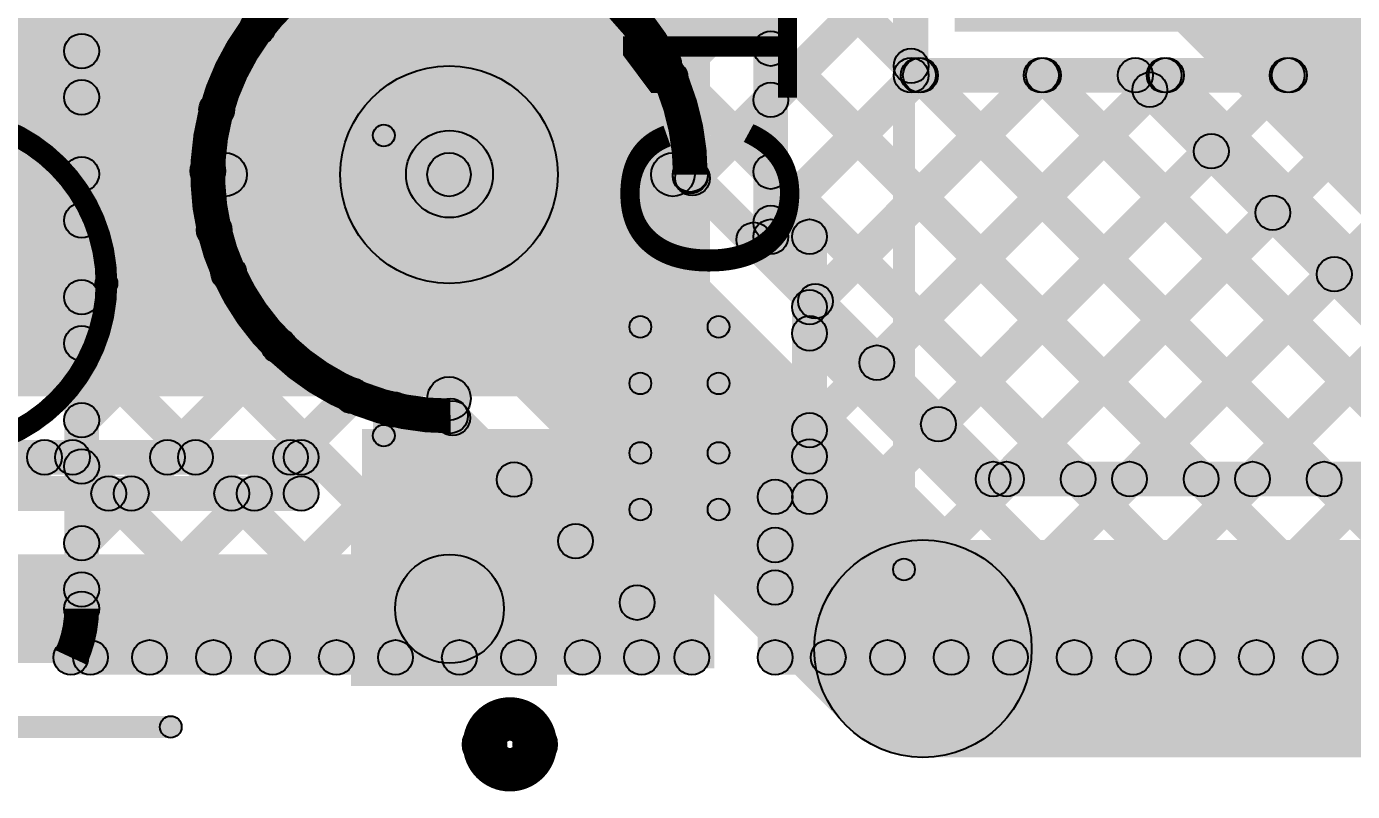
# Model space of a CAD drawing. Header units: millimetres. Extents: x 0.01 to 3.4, y 0.01 to 2.05.
# Drawn here: x 0.8848 to 1.1898, y 0.0052 to 0.181 of the extents above; entities that cross this region are included whole.
import ezdxf

# ---------------------------------------------------------------- set-up
doc = ezdxf.new("R2010")
doc.units = ezdxf.units.MM
doc.header["$MEASUREMENT"] = 0
for name, color, linetype in [('BottomLayer', 5, 'Continuous'), ('BottomSolder', 6, 'Continuous'), ('TopLayer', 1, 'Continuous'), ('TopOverlay', 2, 'Continuous'), ('TopPaste', 8, 'Continuous'), ('TopSolder', 216, 'Continuous'), ('ViaHoleLayer', 16, 'Continuous')]:
    doc.layers.add(name, color=color, linetype=linetype)

# ---------------------------------------------------------------- blocks, each defined once
blk = doc.blocks.new('ESP8285_6')
at = {"layer": 'BottomSolder'}
blk.add_hatch(color=6, dxfattribs=at).paths.add_polyline_path([(0.35663, 0.04337), (0.44337, 0.04337), (0.44337, -0.04337), (0.35663, -0.04337)])
at = {"layer": 'TopOverlay'}
for points in [[(0.5695, -0.055), (0.5645, -0.055), (0.5645, 1.61823), (0.5695, 1.61823)], [(-0.16154, -0.0575), (-0.16154, -0.0525), (0.567, -0.0525), (0.567, -0.0575)]]:
    blk.add_hatch(color=2, dxfattribs=at).paths.add_polyline_path(points)
h = blk.add_hatch(color=2, dxfattribs=at)
edge = h.paths.add_edge_path()
edge.add_arc((0.567, -0.055), 0.0025, 0, 360)
h = blk.add_hatch(color=2, dxfattribs=at)
edge = h.paths.add_edge_path()
edge.add_arc((0.567, -0.055), 0.0025, 0, 360)
at = {"layer": 'TopSolder'}
blk.add_hatch(color=216, dxfattribs=at).paths.add_polyline_path([(0.35663, 0.04337), (0.44337, 0.04337), (0.44337, -0.04337), (0.35663, -0.04337)])
at = {"layer": 'TopOverlay'}
blk.add_circle((0.567, -0.055), 0.0025, dxfattribs=at)
blk.add_circle((0.567, -0.055), 0.0025, dxfattribs=at)
blk = doc.blocks.new('TS_1187A_C_G_B_9')
at = {"layer": 'TopLayer'}
blk.add_hatch(color=1, dxfattribs=at).paths.add_polyline_path([(-0.1378, 0.08858), (-0.09843, 0.08858), (-0.09843, 0.05906), (-0.1378, 0.05906)])
at = {"layer": 'TopOverlay'}
h = blk.add_hatch(color=2, dxfattribs=at)
edge = h.paths.add_edge_path()
edge.add_arc((-0.13683, 0.106), 0.005, 0, 360)
h = blk.add_hatch(color=2, dxfattribs=at)
edge = h.paths.add_edge_path()
edge.add_arc((-0.12517, 0.106), 0.005, 0, 360)
h = blk.add_hatch(color=2, dxfattribs=at)
edge = h.paths.add_edge_path()
edge.add_arc((-0.053, 0.102), 0.0025, 0, 360)
for points in [[(0.054, 0.1045), (0.054, 0.0995), (-0.053, 0.0995), (-0.053, 0.1045)], [(-0.1045, 0.035), (-0.0995, 0.035), (-0.0995, -0.034), (-0.1045, -0.034)]]:
    blk.add_hatch(color=2, dxfattribs=at).paths.add_polyline_path(points)
h = blk.add_hatch(color=2, dxfattribs=at)
edge = h.paths.add_edge_path()
edge.add_arc((-0.102, 0.035), 0.0025, 0, 360)
h = blk.add_hatch(color=2, dxfattribs=at)
edge = h.paths.add_edge_path()
edge.add_arc((-0.03821, 0), 0.0025, 0, 360)
h = blk.add_hatch(color=2, dxfattribs=at)
edge = h.paths.add_edge_path()
edge.add_arc((-0.102, -0.034), 0.0025, 0, 360)
at = {"layer": 'TopPaste'}
blk.add_hatch(color=8, dxfattribs=at).paths.add_polyline_path([(-0.1378, 0.08858), (-0.09843, 0.08858), (-0.09843, 0.05906), (-0.1378, 0.05906)])
at = {"layer": 'TopSolder'}
for points in [[(-0.1418, 0.09258), (-0.09443, 0.09258), (-0.09443, 0.05506), (-0.1418, 0.05506)], [(-0.1418, -0.05506), (-0.09443, -0.05506), (-0.09443, -0.09258), (-0.1418, -0.09258)]]:
    blk.add_hatch(color=216, dxfattribs=at).paths.add_polyline_path(points)
at = {"layer": 'TopOverlay'}
for points, const_width in [([(-0.12517, 0.106, 1), (-0.13683, 0.106, 1)], 0.01), ([(0.03821, 0, 1), (-0.03821, 0, 1)], 0.005)]:
    blk.add_lwpolyline(points, format="xyb", close=True, dxfattribs=dict(at, const_width=const_width))
for centre, radius in [((-0.13683, 0.106), 0.005), ((-0.12517, 0.106), 0.005), ((-0.053, 0.102), 0.0025), ((-0.102, 0.035), 0.0025), ((-0.03821, 0), 0.0025), ((-0.102, -0.034), 0.0025)]:
    blk.add_circle(centre, radius, dxfattribs=at)
blk = doc.blocks.new('CAP_0201_17')
at = {"layer": 'TopLayer'}
for points in [[(-0.01772, 0.00591), (-0.00591, 0.00591), (-0.00591, -0.00591), (-0.01772, -0.00591)], [(0.00591, 0.00591), (0.01772, 0.00591), (0.01772, -0.00591), (0.00591, -0.00591)]]:
    blk.add_hatch(color=1, dxfattribs=at).paths.add_polyline_path(points)
at = {"layer": 'TopOverlay'}
h = blk.add_hatch(color=2, dxfattribs=at)
edge = h.paths.add_edge_path()
edge.add_arc((-0.021, 0.009), 0.0025, 0, 360)
h = blk.add_hatch(color=2, dxfattribs=at)
edge = h.paths.add_edge_path()
edge.add_arc((-0.021, 0.009), 0.0025, 0, 360)
for points in [[(-0.021, 0.0065), (-0.021, 0.0115), (-0.008, 0.0115), (-0.008, 0.0065)], [(0.008, 0.0065), (0.008, 0.0115), (0.021, 0.0115), (0.021, 0.0065)], [(-0.0235, 0.009), (-0.0185, 0.009), (-0.0185, -0.009), (-0.0235, -0.009)], [(0.0185, 0.009), (0.0235, 0.009), (0.0235, -0.009), (0.0185, -0.009)], [(-0.021, -0.0115), (-0.021, -0.0065), (-0.008, -0.0065), (-0.008, -0.0115)], [(0.008, -0.0115), (0.008, -0.0065), (0.021, -0.0065), (0.021, -0.0115)]]:
    blk.add_hatch(color=2, dxfattribs=at).paths.add_polyline_path(points)
h = blk.add_hatch(color=2, dxfattribs=at)
edge = h.paths.add_edge_path()
edge.add_arc((-0.008, 0.009), 0.0025, 0, 360)
h = blk.add_hatch(color=2, dxfattribs=at)
edge = h.paths.add_edge_path()
edge.add_arc((0.008, 0.009), 0.0025, 0, 360)
h = blk.add_hatch(color=2, dxfattribs=at)
edge = h.paths.add_edge_path()
edge.add_arc((0.021, 0.009), 0.0025, 0, 360)
h = blk.add_hatch(color=2, dxfattribs=at)
edge = h.paths.add_edge_path()
edge.add_arc((0.021, 0.009), 0.0025, 0, 360)
h = blk.add_hatch(color=2, dxfattribs=at)
edge = h.paths.add_edge_path()
edge.add_arc((-0.021, -0.009), 0.0025, 0, 360)
h = blk.add_hatch(color=2, dxfattribs=at)
edge = h.paths.add_edge_path()
edge.add_arc((-0.021, -0.009), 0.0025, 0, 360)
h = blk.add_hatch(color=2, dxfattribs=at)
edge = h.paths.add_edge_path()
edge.add_arc((-0.008, -0.009), 0.0025, 0, 360)
h = blk.add_hatch(color=2, dxfattribs=at)
edge = h.paths.add_edge_path()
edge.add_arc((0.008, -0.009), 0.0025, 0, 360)
h = blk.add_hatch(color=2, dxfattribs=at)
edge = h.paths.add_edge_path()
edge.add_arc((0.021, -0.009), 0.0025, 0, 360)
h = blk.add_hatch(color=2, dxfattribs=at)
edge = h.paths.add_edge_path()
edge.add_arc((0.021, -0.009), 0.0025, 0, 360)
at = {"layer": 'TopPaste'}
for points in [[(-0.01772, 0.00591), (-0.00591, 0.00591), (-0.00591, -0.00591), (-0.01772, -0.00591)], [(0.00591, 0.00591), (0.01772, 0.00591), (0.01772, -0.00591), (0.00591, -0.00591)]]:
    blk.add_hatch(color=8, dxfattribs=at).paths.add_polyline_path(points)
at = {"layer": 'TopSolder'}
for points in [[(-0.01988, 0.00807), (-0.00374, 0.00807), (-0.00374, -0.00807), (-0.01988, -0.00807)], [(0.00374, 0.00807), (0.01988, 0.00807), (0.01988, -0.00807), (0.00374, -0.00807)]]:
    blk.add_hatch(color=216, dxfattribs=at).paths.add_polyline_path(points)
at = {"layer": 'TopOverlay'}
for centre in [(-0.021, 0.009), (-0.021, 0.009), (-0.008, 0.009), (0.008, 0.009), (0.021, 0.009), (0.021, 0.009), (-0.021, -0.009), (-0.021, -0.009), (-0.008, -0.009), (0.008, -0.009), (0.021, -0.009), (0.021, -0.009)]:
    blk.add_circle(centre, 0.0025, dxfattribs=at)

msp = doc.modelspace()

# ---------------------------------------------------------------- hatches: boundary and pattern name
at = {"layer": 'BottomLayer'}
for points in [[(0.90033, 0.17257), (0.89467, 0.17823), (1.08544, 0.36899), (1.0911, 0.36334)], [(0.90033, 0.14428), (0.89467, 0.14994), (1.08544, 0.34071), (1.0911, 0.33505)], [(0.94767, 0.30693), (0.95333, 0.31259), (1.0911, 0.17482), (1.08544, 0.16916)], [(0.94767, 0.27864), (0.95333, 0.2843), (1.1578, 0.07983), (1.15214, 0.07417)], [(1.09227, 0.16984), (1.08427, 0.16984), (1.08427, 0.26984), (1.09227, 0.26984)], [(1.12396, 0.20553), (1.15932, 0.24089), (1.26053, 0.13968), (1.22517, 0.10432)], [(1.03565, 0.16647), (1.02999, 0.17212), (1.08544, 0.22757), (1.0911, 0.22191)], [(0.89467, 0.21851), (0.90033, 0.22416), (0.94083, 0.18366), (0.93518, 0.178)], [(0.9015, 0.04718), (0.8935, 0.04718), (0.8935, 0.20182), (0.9015, 0.20182)], [(0.987, 0.147), (0.977, 0.147), (0.977, 0.1985), (0.987, 0.1985)], [(1.04081, 0.14334), (1.03515, 0.149), (1.08544, 0.19929), (1.0911, 0.19363)], [(0.89467, 0.19022), (0.90033, 0.19588), (0.93139, 0.16481), (0.92574, 0.15916)], [(1.02857, 0.16946), (1.03423, 0.17512), (1.12952, 0.07983), (1.12386, 0.07417)], [(1.08544, 0.16916), (1.0911, 0.17482), (1.09324, 0.17267), (1.08759, 0.16701)], [(1.08827, 0.16584), (1.08827, 0.17384), (1.13985, 0.17384), (1.13985, 0.16584)], [(1.05495, 0.1292), (1.0493, 0.13486), (1.08711, 0.17267), (1.09276, 0.16701)], [(1.06909, 0.11506), (1.06344, 0.12072), (1.11539, 0.17267), (1.12105, 0.16701)], [(1.08759, 0.16701), (1.09324, 0.17267), (1.18609, 0.07983), (1.18043, 0.07417)], [(1.11587, 0.16701), (1.12153, 0.17267), (1.21437, 0.07983), (1.20871, 0.07417)], [(1.13702, 0.16701), (1.14268, 0.17267), (1.21031, 0.10504), (1.20466, 0.09938)], [(1.08324, 0.10092), (1.07758, 0.10657), (1.14035, 0.16935), (1.14601, 0.16369)], [(0.89467, 0.16194), (0.90033, 0.16759), (0.93081, 0.13712), (0.92515, 0.13146)], [(0.96432, 0.12932), (0.99968, 0.16468), (1.10868, 0.05568), (1.07332, 0.02032)], [(1.09738, 0.08678), (1.09172, 0.09243), (1.15449, 0.1552), (1.16015, 0.14955)], [(0.90033, 0.116), (0.89467, 0.12166), (0.92368, 0.15067), (0.92934, 0.14501)], [(0.9305, 0.142), (0.9305, 0.152), (0.982, 0.152), (0.982, 0.142)], [(0.982, 0.142), (0.982, 0.152), (1.0335, 0.152), (1.0335, 0.142)], [(1.03467, 0.14383), (1.04032, 0.14949), (1.10998, 0.07983), (1.10433, 0.07417)], [(0.987, 0.0955), (0.977, 0.0955), (0.977, 0.147), (0.987, 0.147)], [(1.11306, 0.07417), (1.1074, 0.07983), (1.16863, 0.14106), (1.17429, 0.1354)], [(0.89467, 0.13365), (0.90033, 0.13931), (1.00081, 0.03883), (0.99515, 0.03317)], [(0.90033, 0.08772), (0.89467, 0.09337), (0.9285, 0.1272), (0.93416, 0.12154)], [(1.14134, 0.07417), (1.13569, 0.07983), (1.18278, 0.12692), (1.18843, 0.12126)], [(0.89467, 0.10537), (0.90033, 0.11103), (0.97253, 0.03883), (0.96687, 0.03317)], [(0.90033, 0.05943), (0.89467, 0.06509), (0.94005, 0.11047), (0.94571, 0.10481)], [(1.16963, 0.07417), (1.16397, 0.07983), (1.19692, 0.11278), (1.20258, 0.10712)], [(0.90235, 0.03317), (0.8967, 0.03883), (0.95688, 0.09901), (0.96253, 0.09335)], [(0.96646, 0.09015), (0.97212, 0.09581), (1.0291, 0.03883), (1.02344, 0.03317)], [(0.93064, 0.03317), (0.92498, 0.03883), (0.98, 0.09385), (0.98566, 0.08819)], [(0.97951, 0.08868), (0.98517, 0.09433), (1.04067, 0.03883), (1.03502, 0.03317)], [(0.89467, 0.07709), (0.90033, 0.08274), (0.94424, 0.03883), (0.93859, 0.03317)], [(0.95892, 0.03317), (0.95326, 0.03883), (0.99414, 0.0797), (0.9998, 0.07405)], [(1.10715, 0.073), (1.10715, 0.081), (1.23092, 0.081), (1.23092, 0.073)], [(0.98721, 0.03317), (0.98155, 0.03883), (1.00828, 0.06556), (1.01394, 0.05991)], [(1.091, 0.013), (1.091, 0.063), (1.308, 0.063), (1.308, 0.013)], [(0.89467, 0.0488), (0.90033, 0.05446), (0.91596, 0.03883), (0.9103, 0.03317)], [(1.01549, 0.03317), (1.00983, 0.03883), (1.02243, 0.05142), (1.02808, 0.04576)], [(0.89503, 0.032), (0.89503, 0.04), (1.03785, 0.04), (1.03785, 0.032)]]:
    msp.add_hatch(color=5, dxfattribs=at).paths.add_polyline_path(points)
h = msp.add_hatch(color=5, dxfattribs=at)
edge = h.paths.add_edge_path()
edge.add_arc((0.93801, 0.18083), 0.004, 0, 360)
h = msp.add_hatch(color=5, dxfattribs=at)
edge = h.paths.add_edge_path()
edge.add_arc((0.8975, 0.1754), 0.004, 0, 360)
h = msp.add_hatch(color=5, dxfattribs=at)
edge = h.paths.add_edge_path()
edge.add_arc((0.982, 0.147), 0.0315, 0, 360)
h = msp.add_hatch(color=5, dxfattribs=at)
edge = h.paths.add_edge_path()
edge.add_arc((1.0314, 0.17229), 0.004, 0, 360)
h = msp.add_hatch(color=5, dxfattribs=at)
edge = h.paths.add_edge_path()
edge.add_arc((1.08827, 0.17199), 0.004, 0, 360)
h = msp.add_hatch(color=5, dxfattribs=at)
edge = h.paths.add_edge_path()
edge.add_arc((1.08827, 0.17199), 0.004, 0, 360)
h = msp.add_hatch(color=5, dxfattribs=at)
edge = h.paths.add_edge_path()
edge.add_arc((1.08827, 0.16984), 0.004, 0, 360)
h = msp.add_hatch(color=5, dxfattribs=at)
edge = h.paths.add_edge_path()
edge.add_arc((1.08827, 0.16984), 0.004, 0, 360)
h = msp.add_hatch(color=5, dxfattribs=at)
edge = h.paths.add_edge_path()
edge.add_arc((1.08994, 0.16984), 0.004, 0, 360)
h = msp.add_hatch(color=5, dxfattribs=at)
edge = h.paths.add_edge_path()
edge.add_arc((1.09041, 0.16984), 0.004, 0, 360)
h = msp.add_hatch(color=5, dxfattribs=at)
edge = h.paths.add_edge_path()
edge.add_arc((1.09041, 0.16984), 0.004, 0, 360)
h = msp.add_hatch(color=5, dxfattribs=at)
edge = h.paths.add_edge_path()
edge.add_arc((1.11822, 0.16984), 0.004, 0, 360)
h = msp.add_hatch(color=5, dxfattribs=at)
edge = h.paths.add_edge_path()
edge.add_arc((1.1187, 0.16984), 0.004, 0, 360)
h = msp.add_hatch(color=5, dxfattribs=at)
edge = h.paths.add_edge_path()
edge.add_arc((1.13985, 0.16984), 0.004, 0, 360)
h = msp.add_hatch(color=5, dxfattribs=at)
edge = h.paths.add_edge_path()
edge.add_arc((1.13985, 0.16984), 0.004, 0, 360)
h = msp.add_hatch(color=5, dxfattribs=at)
edge = h.paths.add_edge_path()
edge.add_arc((0.982, 0.147), 0.025, 0, 360)
h = msp.add_hatch(color=5, dxfattribs=at)
edge = h.paths.add_edge_path()
edge.add_arc((1.03282, 0.1693), 0.004, 0, 360)
h = msp.add_hatch(color=5, dxfattribs=at)
edge = h.paths.add_edge_path()
edge.add_arc((0.8975, 0.16477), 0.004, 0, 360)
h = msp.add_hatch(color=5, dxfattribs=at)
edge = h.paths.add_edge_path()
edge.add_arc((1.14318, 0.16652), 0.004, 0, 360)
h = msp.add_hatch(color=5, dxfattribs=at)
edge = h.paths.add_edge_path()
edge.add_arc((0.92857, 0.16199), 0.004, 0, 360)
h = msp.add_hatch(color=5, dxfattribs=at)
edge = h.paths.add_edge_path()
edge.add_arc((1.15732, 0.15237), 0.004, 0, 360)
h = msp.add_hatch(color=5, dxfattribs=at)
edge = h.paths.add_edge_path()
edge.add_arc((0.8975, 0.14711), 0.004, 0, 360)
h = msp.add_hatch(color=5, dxfattribs=at)
edge = h.paths.add_edge_path()
edge.add_arc((0.92651, 0.14784), 0.004, 0, 360)
h = msp.add_hatch(color=5, dxfattribs=at)
edge = h.paths.add_edge_path()
edge.add_arc((0.9305, 0.147), 0.005, 0, 360)
h = msp.add_hatch(color=5, dxfattribs=at)
edge = h.paths.add_edge_path()
edge.add_arc((0.982, 0.147), 0.005, 0, 360)
h = msp.add_hatch(color=5, dxfattribs=at)
edge = h.paths.add_edge_path()
edge.add_arc((0.982, 0.147), 0.005, 0, 360)
h = msp.add_hatch(color=5, dxfattribs=at)
edge = h.paths.add_edge_path()
edge.add_arc((0.982, 0.147), 0.005, 0, 360)
h = msp.add_hatch(color=5, dxfattribs=at)
edge = h.paths.add_edge_path()
edge.add_arc((0.982, 0.147), 0.005, 0, 360)
h = msp.add_hatch(color=5, dxfattribs=at)
edge = h.paths.add_edge_path()
edge.add_arc((1.0335, 0.147), 0.005, 0, 360)
h = msp.add_hatch(color=5, dxfattribs=at)
edge = h.paths.add_edge_path()
edge.add_arc((1.0375, 0.147), 0.004, 0, 360)
h = msp.add_hatch(color=5, dxfattribs=at)
edge = h.paths.add_edge_path()
edge.add_arc((1.0375, 0.14666), 0.004, 0, 360)
h = msp.add_hatch(color=5, dxfattribs=at)
edge = h.paths.add_edge_path()
edge.add_arc((1.03798, 0.14617), 0.004, 0, 360)
h = msp.add_hatch(color=5, dxfattribs=at)
edge = h.paths.add_edge_path()
edge.add_arc((0.8975, 0.13648), 0.004, 0, 360)
h = msp.add_hatch(color=5, dxfattribs=at)
edge = h.paths.add_edge_path()
edge.add_arc((1.17146, 0.13823), 0.004, 0, 360)
h = msp.add_hatch(color=5, dxfattribs=at)
edge = h.paths.add_edge_path()
edge.add_arc((0.92798, 0.13429), 0.004, 0, 360)
h = msp.add_hatch(color=5, dxfattribs=at)
edge = h.paths.add_edge_path()
edge.add_arc((1.05212, 0.13203), 0.004, 0, 360)
h = msp.add_hatch(color=5, dxfattribs=at)
edge = h.paths.add_edge_path()
edge.add_arc((0.93133, 0.12437), 0.004, 0, 360)
h = msp.add_hatch(color=5, dxfattribs=at)
edge = h.paths.add_edge_path()
edge.add_arc((1.18561, 0.12409), 0.004, 0, 360)
h = msp.add_hatch(color=5, dxfattribs=at)
edge = h.paths.add_edge_path()
edge.add_arc((0.8975, 0.11883), 0.004, 0, 360)
h = msp.add_hatch(color=5, dxfattribs=at)
edge = h.paths.add_edge_path()
edge.add_arc((1.06627, 0.11789), 0.004, 0, 360)
h = msp.add_hatch(color=5, dxfattribs=at)
edge = h.paths.add_edge_path()
edge.add_arc((0.8975, 0.1082), 0.004, 0, 360)
h = msp.add_hatch(color=5, dxfattribs=at)
edge = h.paths.add_edge_path()
edge.add_arc((0.94288, 0.10764), 0.004, 0, 360)
h = msp.add_hatch(color=5, dxfattribs=at)
edge = h.paths.add_edge_path()
edge.add_arc((1.08041, 0.10375), 0.004, 0, 360)
h = msp.add_hatch(color=5, dxfattribs=at)
edge = h.paths.add_edge_path()
edge.add_arc((0.9597, 0.09618), 0.004, 0, 360)
h = msp.add_hatch(color=5, dxfattribs=at)
edge = h.paths.add_edge_path()
edge.add_arc((0.982, 0.0955), 0.005, 0, 360)
h = msp.add_hatch(color=5, dxfattribs=at)
edge = h.paths.add_edge_path()
edge.add_arc((0.8975, 0.09054), 0.004, 0, 360)
h = msp.add_hatch(color=5, dxfattribs=at)
edge = h.paths.add_edge_path()
edge.add_arc((0.96929, 0.09298), 0.004, 0, 360)
h = msp.add_hatch(color=5, dxfattribs=at)
edge = h.paths.add_edge_path()
edge.add_arc((0.98234, 0.09151), 0.004, 0, 360)
h = msp.add_hatch(color=5, dxfattribs=at)
edge = h.paths.add_edge_path()
edge.add_arc((0.98234, 0.09151), 0.004, 0, 360)
h = msp.add_hatch(color=5, dxfattribs=at)
edge = h.paths.add_edge_path()
edge.add_arc((0.98283, 0.09102), 0.004, 0, 360)
h = msp.add_hatch(color=5, dxfattribs=at)
edge = h.paths.add_edge_path()
edge.add_arc((1.09455, 0.0896), 0.004, 0, 360)
h = msp.add_hatch(color=5, dxfattribs=at)
edge = h.paths.add_edge_path()
edge.add_arc((0.8975, 0.07991), 0.004, 0, 360)
h = msp.add_hatch(color=5, dxfattribs=at)
edge = h.paths.add_edge_path()
edge.add_arc((0.99697, 0.07688), 0.004, 0, 360)
h = msp.add_hatch(color=5, dxfattribs=at)
edge = h.paths.add_edge_path()
edge.add_arc((1.10715, 0.077), 0.004, 0, 360)
h = msp.add_hatch(color=5, dxfattribs=at)
edge = h.paths.add_edge_path()
edge.add_arc((1.10715, 0.077), 0.004, 0, 360)
h = msp.add_hatch(color=5, dxfattribs=at)
edge = h.paths.add_edge_path()
edge.add_arc((1.11023, 0.077), 0.004, 0, 360)
h = msp.add_hatch(color=5, dxfattribs=at)
edge = h.paths.add_edge_path()
edge.add_arc((1.12669, 0.077), 0.004, 0, 360)
h = msp.add_hatch(color=5, dxfattribs=at)
edge = h.paths.add_edge_path()
edge.add_arc((1.13851, 0.077), 0.004, 0, 360)
h = msp.add_hatch(color=5, dxfattribs=at)
edge = h.paths.add_edge_path()
edge.add_arc((1.15497, 0.077), 0.004, 0, 360)
h = msp.add_hatch(color=5, dxfattribs=at)
edge = h.paths.add_edge_path()
edge.add_arc((1.1668, 0.077), 0.004, 0, 360)
h = msp.add_hatch(color=5, dxfattribs=at)
edge = h.paths.add_edge_path()
edge.add_arc((1.18326, 0.077), 0.004, 0, 360)
h = msp.add_hatch(color=5, dxfattribs=at)
edge = h.paths.add_edge_path()
edge.add_arc((0.8975, 0.06226), 0.004, 0, 360)
h = msp.add_hatch(color=5, dxfattribs=at)
edge = h.paths.add_edge_path()
edge.add_arc((1.01111, 0.06273), 0.004, 0, 360)
h = msp.add_hatch(color=5, dxfattribs=at)
edge = h.paths.add_edge_path()
edge.add_arc((1.091, 0.038), 0.025, 0, 360)
h = msp.add_hatch(color=5, dxfattribs=at)
edge = h.paths.add_edge_path()
edge.add_arc((1.091, 0.038), 0.025, 0, 360)
h = msp.add_hatch(color=5, dxfattribs=at)
edge = h.paths.add_edge_path()
edge.add_arc((0.8975, 0.05163), 0.004, 0, 360)
h = msp.add_hatch(color=5, dxfattribs=at)
edge = h.paths.add_edge_path()
edge.add_arc((1.02525, 0.04859), 0.004, 0, 360)
h = msp.add_hatch(color=5, dxfattribs=at)
edge = h.paths.add_edge_path()
edge.add_arc((0.8975, 0.04718), 0.004, 0, 360)
h = msp.add_hatch(color=5, dxfattribs=at)
edge = h.paths.add_edge_path()
edge.add_arc((0.8975, 0.04718), 0.004, 0, 360)
h = msp.add_hatch(color=5, dxfattribs=at)
edge = h.paths.add_edge_path()
edge.add_arc((0.89503, 0.036), 0.004, 0, 360)
h = msp.add_hatch(color=5, dxfattribs=at)
edge = h.paths.add_edge_path()
edge.add_arc((0.89503, 0.036), 0.004, 0, 360)
h = msp.add_hatch(color=5, dxfattribs=at)
edge = h.paths.add_edge_path()
edge.add_arc((0.89952, 0.036), 0.004, 0, 360)
h = msp.add_hatch(color=5, dxfattribs=at)
edge = h.paths.add_edge_path()
edge.add_arc((0.91313, 0.036), 0.004, 0, 360)
h = msp.add_hatch(color=5, dxfattribs=at)
edge = h.paths.add_edge_path()
edge.add_arc((0.92781, 0.036), 0.004, 0, 360)
h = msp.add_hatch(color=5, dxfattribs=at)
edge = h.paths.add_edge_path()
edge.add_arc((0.94141, 0.036), 0.004, 0, 360)
h = msp.add_hatch(color=5, dxfattribs=at)
edge = h.paths.add_edge_path()
edge.add_arc((0.95609, 0.036), 0.004, 0, 360)
h = msp.add_hatch(color=5, dxfattribs=at)
edge = h.paths.add_edge_path()
edge.add_arc((0.9697, 0.036), 0.004, 0, 360)
h = msp.add_hatch(color=5, dxfattribs=at)
edge = h.paths.add_edge_path()
edge.add_arc((0.98438, 0.036), 0.004, 0, 360)
h = msp.add_hatch(color=5, dxfattribs=at)
edge = h.paths.add_edge_path()
edge.add_arc((0.99798, 0.036), 0.004, 0, 360)
h = msp.add_hatch(color=5, dxfattribs=at)
edge = h.paths.add_edge_path()
edge.add_arc((1.01266, 0.036), 0.004, 0, 360)
h = msp.add_hatch(color=5, dxfattribs=at)
edge = h.paths.add_edge_path()
edge.add_arc((1.02627, 0.036), 0.004, 0, 360)
h = msp.add_hatch(color=5, dxfattribs=at)
edge = h.paths.add_edge_path()
edge.add_arc((1.03785, 0.036), 0.004, 0, 360)
h = msp.add_hatch(color=5, dxfattribs=at)
edge = h.paths.add_edge_path()
edge.add_arc((1.03785, 0.036), 0.004, 0, 360)
at = {"layer": 'TopLayer'}
for points in [[(1.07206, 0.03317), (1.0664, 0.03883), (1.8554, 0.82783), (1.86106, 0.82217)], [(1.09227, 0.16984), (1.08427, 0.16984), (1.08427, 0.26984), (1.09227, 0.26984)], [(1.06, 0.13272), (1.052, 0.13272), (1.052, 0.225), (1.06, 0.225)], [(0.725, 0.096), (1.042, 0.096), (1.042, 0.211), (0.725, 0.211)], [(1.05317, 0.20143), (1.05883, 0.20709), (1.0911, 0.17482), (1.08544, 0.16916)], [(1.05883, 0.16136), (1.05317, 0.16702), (1.08544, 0.19929), (1.0911, 0.19363)], [(0.99211, 0.14711), (0.97211, 0.14711), (0.97211, 0.19482), (0.99211, 0.19482)], [(1.05317, 0.17314), (1.05883, 0.1788), (1.1988, 0.03883), (1.19314, 0.03317)], [(1.08544, 0.16916), (1.0911, 0.17482), (1.09324, 0.17267), (1.08759, 0.16701)], [(1.08827, 0.16584), (1.08827, 0.17384), (1.19501, 0.17384), (1.19501, 0.16584)], [(1.05883, 0.13308), (1.05317, 0.13874), (1.08711, 0.17267), (1.09276, 0.16701)], [(1.05983, 0.04923), (1.05417, 0.05488), (1.17196, 0.17267), (1.17762, 0.16701)], [(1.06773, 0.1137), (1.06208, 0.11936), (1.11539, 0.17267), (1.12105, 0.16701)], [(1.06773, 0.08542), (1.06208, 0.09107), (1.14368, 0.17267), (1.14933, 0.16701)], [(1.08759, 0.16701), (1.09324, 0.17267), (1.22709, 0.03883), (1.22143, 0.03317)], [(1.11587, 0.16701), (1.12153, 0.17267), (1.25537, 0.03883), (1.24971, 0.03317)], [(1.14415, 0.16701), (1.14981, 0.17267), (1.20685, 0.11563), (1.20119, 0.10997)], [(1.17244, 0.16701), (1.1781, 0.17267), (1.20808, 0.14269), (1.20242, 0.13703)], [(1.05317, 0.14486), (1.05883, 0.15052), (1.17052, 0.03883), (1.16486, 0.03317)], [(1.10034, 0.03317), (1.09469, 0.03883), (1.20481, 0.14895), (1.21046, 0.14329)], [(1.056, 0.12872), (1.056, 0.13672), (1.06491, 0.13672), (1.06491, 0.12872)], [(1.06891, 0.07291), (1.06091, 0.07291), (1.06091, 0.13272), (1.06891, 0.13272)], [(1.12863, 0.03317), (1.12297, 0.03883), (1.20095, 0.11681), (1.20661, 0.11116)], [(1.06208, 0.10767), (1.06773, 0.11333), (1.14223, 0.03883), (1.13658, 0.03317)], [(1.15691, 0.03317), (1.15125, 0.03883), (1.20924, 0.09682), (1.2149, 0.09116)], [(0.962, 0.0335), (1.043, 0.0335), (1.043, 0.0885), (0.962, 0.0885)], [(0.711, 0.078), (0.711, 0.086), (0.948, 0.086), (0.948, 0.078)], [(0.88347, 0.07085), (0.87781, 0.07651), (0.88613, 0.08483), (0.89178, 0.07917)], [(0.89259, 0.07917), (0.89824, 0.08483), (0.90656, 0.07651), (0.9009, 0.07085)], [(0.91175, 0.07085), (0.90609, 0.07651), (0.91441, 0.08483), (0.92007, 0.07917)], [(0.92087, 0.07917), (0.92653, 0.08483), (0.93485, 0.07651), (0.92919, 0.07085)], [(0.94003, 0.07085), (0.93438, 0.07651), (0.9427, 0.08483), (0.94835, 0.07917)], [(1.06208, 0.07939), (1.06773, 0.08504), (1.11395, 0.03883), (1.10829, 0.03317)], [(1.1852, 0.03317), (1.17954, 0.03883), (1.22339, 0.08268), (1.22905, 0.07702)], [(0.952, 0.07368), (0.944, 0.07368), (0.944, 0.082), (0.952, 0.082)], [(0.871, 0.06968), (0.871, 0.07768), (0.948, 0.07768), (0.948, 0.06968)], [(1.057, 0.06891), (1.057, 0.07691), (1.06491, 0.07691), (1.06491, 0.06891)], [(1.061, 0.036), (1.053, 0.036), (1.053, 0.07291), (1.061, 0.07291)], [(1.05417, 0.05901), (1.05983, 0.06466), (1.08566, 0.03883), (1.08001, 0.03317)], [(0.871, 0.03468), (0.871, 0.05968), (0.98211, 0.05968), (0.98211, 0.03468)], [(1.057, 0.032), (1.057, 0.04), (2.8529, 0.04), (2.8529, 0.032)]]:
    msp.add_hatch(color=1, dxfattribs=at).paths.add_polyline_path(points)
h = msp.add_hatch(color=1, dxfattribs=at)
edge = h.paths.add_edge_path()
edge.add_arc((1.056, 0.17597), 0.004, 0, 360)
h = msp.add_hatch(color=1, dxfattribs=at)
edge = h.paths.add_edge_path()
edge.add_arc((0.982, 0.147), 0.0315, 0, 360)
h = msp.add_hatch(color=1, dxfattribs=at)
edge = h.paths.add_edge_path()
edge.add_arc((1.08827, 0.17199), 0.004, 0, 360)
h = msp.add_hatch(color=1, dxfattribs=at)
edge = h.paths.add_edge_path()
edge.add_arc((1.08827, 0.17199), 0.004, 0, 360)
h = msp.add_hatch(color=1, dxfattribs=at)
edge = h.paths.add_edge_path()
edge.add_arc((1.08827, 0.16984), 0.004, 0, 360)
h = msp.add_hatch(color=1, dxfattribs=at)
edge = h.paths.add_edge_path()
edge.add_arc((1.08827, 0.16984), 0.004, 0, 360)
h = msp.add_hatch(color=1, dxfattribs=at)
edge = h.paths.add_edge_path()
edge.add_arc((1.08994, 0.16984), 0.004, 0, 360)
h = msp.add_hatch(color=1, dxfattribs=at)
edge = h.paths.add_edge_path()
edge.add_arc((1.09041, 0.16984), 0.004, 0, 360)
h = msp.add_hatch(color=1, dxfattribs=at)
edge = h.paths.add_edge_path()
edge.add_arc((1.09041, 0.16984), 0.004, 0, 360)
h = msp.add_hatch(color=1, dxfattribs=at)
edge = h.paths.add_edge_path()
edge.add_arc((1.11822, 0.16984), 0.004, 0, 360)
h = msp.add_hatch(color=1, dxfattribs=at)
edge = h.paths.add_edge_path()
edge.add_arc((1.1187, 0.16984), 0.004, 0, 360)
h = msp.add_hatch(color=1, dxfattribs=at)
edge = h.paths.add_edge_path()
edge.add_arc((1.1465, 0.16984), 0.004, 0, 360)
h = msp.add_hatch(color=1, dxfattribs=at)
edge = h.paths.add_edge_path()
edge.add_arc((1.14698, 0.16984), 0.004, 0, 360)
h = msp.add_hatch(color=1, dxfattribs=at)
edge = h.paths.add_edge_path()
edge.add_arc((1.17479, 0.16984), 0.004, 0, 360)
h = msp.add_hatch(color=1, dxfattribs=at)
edge = h.paths.add_edge_path()
edge.add_arc((1.17527, 0.16984), 0.004, 0, 360)
h = msp.add_hatch(color=1, dxfattribs=at)
edge = h.paths.add_edge_path()
edge.add_arc((1.056, 0.16419), 0.004, 0, 360)
h = msp.add_hatch(color=1, dxfattribs=at)
edge = h.paths.add_edge_path()
edge.add_arc((0.98211, 0.14711), 0.01, 0, 360)
h = msp.add_hatch(color=1, dxfattribs=at)
edge = h.paths.add_edge_path()
edge.add_arc((1.056, 0.14769), 0.004, 0, 360)
h = msp.add_hatch(color=1, dxfattribs=at)
edge = h.paths.add_edge_path()
edge.add_arc((1.056, 0.13591), 0.004, 0, 360)
h = msp.add_hatch(color=1, dxfattribs=at)
edge = h.paths.add_edge_path()
edge.add_arc((1.056, 0.13272), 0.004, 0, 360)
h = msp.add_hatch(color=1, dxfattribs=at)
edge = h.paths.add_edge_path()
edge.add_arc((1.056, 0.13272), 0.004, 0, 360)
h = msp.add_hatch(color=1, dxfattribs=at)
edge = h.paths.add_edge_path()
edge.add_arc((1.06491, 0.13272), 0.004, 0, 360)
h = msp.add_hatch(color=1, dxfattribs=at)
edge = h.paths.add_edge_path()
edge.add_arc((1.06491, 0.13272), 0.004, 0, 360)
h = msp.add_hatch(color=1, dxfattribs=at)
edge = h.paths.add_edge_path()
edge.add_arc((1.06491, 0.11653), 0.004, 0, 360)
h = msp.add_hatch(color=1, dxfattribs=at)
edge = h.paths.add_edge_path()
edge.add_arc((1.06491, 0.1105), 0.004, 0, 360)
h = msp.add_hatch(color=1, dxfattribs=at)
edge = h.paths.add_edge_path()
edge.add_arc((1.06491, 0.08824), 0.004, 0, 360)
h = msp.add_hatch(color=1, dxfattribs=at)
edge = h.paths.add_edge_path()
edge.add_arc((0.88896, 0.082), 0.004, 0, 360)
h = msp.add_hatch(color=1, dxfattribs=at)
edge = h.paths.add_edge_path()
edge.add_arc((0.89541, 0.082), 0.004, 0, 360)
h = msp.add_hatch(color=1, dxfattribs=at)
edge = h.paths.add_edge_path()
edge.add_arc((0.91724, 0.082), 0.004, 0, 360)
h = msp.add_hatch(color=1, dxfattribs=at)
edge = h.paths.add_edge_path()
edge.add_arc((0.9237, 0.082), 0.004, 0, 360)
h = msp.add_hatch(color=1, dxfattribs=at)
edge = h.paths.add_edge_path()
edge.add_arc((0.94552, 0.082), 0.004, 0, 360)
h = msp.add_hatch(color=1, dxfattribs=at)
edge = h.paths.add_edge_path()
edge.add_arc((0.948, 0.082), 0.004, 0, 360)
h = msp.add_hatch(color=1, dxfattribs=at)
edge = h.paths.add_edge_path()
edge.add_arc((0.948, 0.082), 0.004, 0, 360)
h = msp.add_hatch(color=1, dxfattribs=at)
edge = h.paths.add_edge_path()
edge.add_arc((1.06491, 0.08221), 0.004, 0, 360)
h = msp.add_hatch(color=1, dxfattribs=at)
edge = h.paths.add_edge_path()
edge.add_arc((0.90373, 0.07368), 0.004, 0, 360)
h = msp.add_hatch(color=1, dxfattribs=at)
edge = h.paths.add_edge_path()
edge.add_arc((0.90892, 0.07368), 0.004, 0, 360)
h = msp.add_hatch(color=1, dxfattribs=at)
edge = h.paths.add_edge_path()
edge.add_arc((0.93202, 0.07368), 0.004, 0, 360)
h = msp.add_hatch(color=1, dxfattribs=at)
edge = h.paths.add_edge_path()
edge.add_arc((0.93721, 0.07368), 0.004, 0, 360)
h = msp.add_hatch(color=1, dxfattribs=at)
edge = h.paths.add_edge_path()
edge.add_arc((0.948, 0.07368), 0.004, 0, 360)
h = msp.add_hatch(color=1, dxfattribs=at)
edge = h.paths.add_edge_path()
edge.add_arc((0.948, 0.07368), 0.004, 0, 360)
h = msp.add_hatch(color=1, dxfattribs=at)
edge = h.paths.add_edge_path()
edge.add_arc((1.057, 0.07291), 0.004, 0, 360)
h = msp.add_hatch(color=1, dxfattribs=at)
edge = h.paths.add_edge_path()
edge.add_arc((1.057, 0.07291), 0.004, 0, 360)
h = msp.add_hatch(color=1, dxfattribs=at)
edge = h.paths.add_edge_path()
edge.add_arc((1.06491, 0.07291), 0.004, 0, 360)
h = msp.add_hatch(color=1, dxfattribs=at)
edge = h.paths.add_edge_path()
edge.add_arc((1.06491, 0.07291), 0.004, 0, 360)
h = msp.add_hatch(color=1, dxfattribs=at)
edge = h.paths.add_edge_path()
edge.add_arc((1.057, 0.06184), 0.004, 0, 360)
h = msp.add_hatch(color=1, dxfattribs=at)
edge = h.paths.add_edge_path()
edge.add_arc((0.98211, 0.04718), 0.0125, 0, 360)
h = msp.add_hatch(color=1, dxfattribs=at)
edge = h.paths.add_edge_path()
edge.add_arc((1.057, 0.05205), 0.004, 0, 360)
h = msp.add_hatch(color=1, dxfattribs=at)
edge = h.paths.add_edge_path()
edge.add_arc((1.057, 0.036), 0.004, 0, 360)
h = msp.add_hatch(color=1, dxfattribs=at)
edge = h.paths.add_edge_path()
edge.add_arc((1.057, 0.036), 0.004, 0, 360)
h = msp.add_hatch(color=1, dxfattribs=at)
edge = h.paths.add_edge_path()
edge.add_arc((1.06923, 0.036), 0.004, 0, 360)
h = msp.add_hatch(color=1, dxfattribs=at)
edge = h.paths.add_edge_path()
edge.add_arc((1.08284, 0.036), 0.004, 0, 360)
h = msp.add_hatch(color=1, dxfattribs=at)
edge = h.paths.add_edge_path()
edge.add_arc((1.09751, 0.036), 0.004, 0, 360)
h = msp.add_hatch(color=1, dxfattribs=at)
edge = h.paths.add_edge_path()
edge.add_arc((1.11112, 0.036), 0.004, 0, 360)
h = msp.add_hatch(color=1, dxfattribs=at)
edge = h.paths.add_edge_path()
edge.add_arc((1.1258, 0.036), 0.004, 0, 360)
h = msp.add_hatch(color=1, dxfattribs=at)
edge = h.paths.add_edge_path()
edge.add_arc((1.1394, 0.036), 0.004, 0, 360)
h = msp.add_hatch(color=1, dxfattribs=at)
edge = h.paths.add_edge_path()
edge.add_arc((1.15408, 0.036), 0.004, 0, 360)
h = msp.add_hatch(color=1, dxfattribs=at)
edge = h.paths.add_edge_path()
edge.add_arc((1.16769, 0.036), 0.004, 0, 360)
h = msp.add_hatch(color=1, dxfattribs=at)
edge = h.paths.add_edge_path()
edge.add_arc((1.18237, 0.036), 0.004, 0, 360)
at = {"layer": 'ViaHoleLayer'}
h = msp.add_hatch(color=16, dxfattribs=at)
edge = h.paths.add_edge_path()
edge.add_arc((0.982, 0.147), 0.0165, 0, 360)

# ---------------------------------------------------------------- linework, layer by layer
at = {"layer": 'BottomLayer', "const_width": 0.008}
for points in [[(0.98234, 0.09151, -2.424728), (1.0375, 0.147)], [(0.8975, 0.04718, -0.109326), (0.89503, 0.036)]]:
    msp.add_lwpolyline(points, format="xyb", dxfattribs=at)
at = {"layer": 'BottomLayer'}
for centre, radius in [((0.93801, 0.18083), 0.004), ((0.8975, 0.1754), 0.004), ((1.0314, 0.17229), 0.004), ((1.08827, 0.17199), 0.004), ((1.08827, 0.17199), 0.004), ((1.08827, 0.16984), 0.004), ((1.08827, 0.16984), 0.004), ((1.08994, 0.16984), 0.004), ((1.09041, 0.16984), 0.004), ((1.09041, 0.16984), 0.004), ((1.11822, 0.16984), 0.004), ((1.1187, 0.16984), 0.004), ((1.13985, 0.16984), 0.004), ((1.13985, 0.16984), 0.004), ((0.982, 0.147), 0.025), ((1.03282, 0.1693), 0.004), ((0.8975, 0.16477), 0.004), ((1.14318, 0.16652), 0.004), ((0.92857, 0.16199), 0.004), ((1.15732, 0.15237), 0.004), ((0.8975, 0.14711), 0.004), ((0.92651, 0.14784), 0.004), ((0.9305, 0.147), 0.005), ((0.982, 0.147), 0.005), ((0.982, 0.147), 0.005), ((0.982, 0.147), 0.005), ((0.982, 0.147), 0.005), ((1.0335, 0.147), 0.005), ((1.0375, 0.147), 0.004), ((1.0375, 0.14666), 0.004), ((1.03798, 0.14617), 0.004), ((0.8975, 0.13648), 0.004), ((1.17146, 0.13823), 0.004), ((0.92798, 0.13429), 0.004), ((1.05212, 0.13203), 0.004), ((0.93133, 0.12437), 0.004), ((1.18561, 0.12409), 0.004), ((0.8975, 0.11883), 0.004), ((1.06627, 0.11789), 0.004), ((0.8975, 0.1082), 0.004), ((0.94288, 0.10764), 0.004), ((1.08041, 0.10375), 0.004), ((0.9597, 0.09618), 0.004), ((0.982, 0.0955), 0.005), ((0.8975, 0.09054), 0.004), ((0.96929, 0.09298), 0.004), ((0.98234, 0.09151), 0.004), ((0.98234, 0.09151), 0.004), ((0.98283, 0.09102), 0.004), ((1.09455, 0.0896), 0.004), ((0.8975, 0.07991), 0.004), ((0.99697, 0.07688), 0.004), ((1.10715, 0.077), 0.004), ((1.10715, 0.077), 0.004), ((1.11023, 0.077), 0.004), ((1.12669, 0.077), 0.004), ((1.13851, 0.077), 0.004), ((1.15497, 0.077), 0.004), ((1.1668, 0.077), 0.004), ((1.18326, 0.077), 0.004), ((0.8975, 0.06226), 0.004), ((1.01111, 0.06273), 0.004), ((1.091, 0.038), 0.025), ((1.091, 0.038), 0.025), ((0.8975, 0.05163), 0.004), ((1.02525, 0.04859), 0.004), ((0.8975, 0.04718), 0.004), ((0.8975, 0.04718), 0.004), ((0.89503, 0.036), 0.004), ((0.89503, 0.036), 0.004), ((0.89952, 0.036), 0.004), ((0.91313, 0.036), 0.004), ((0.92781, 0.036), 0.004), ((0.94141, 0.036), 0.004), ((0.95609, 0.036), 0.004), ((0.9697, 0.036), 0.004), ((0.98438, 0.036), 0.004), ((0.99798, 0.036), 0.004), ((1.01266, 0.036), 0.004), ((1.02627, 0.036), 0.004), ((1.03785, 0.036), 0.004), ((1.03785, 0.036), 0.004)]:
    msp.add_circle(centre, radius, dxfattribs=at)
at = {"layer": 'TopLayer'}
for centre, radius in [((1.056, 0.17597), 0.004), ((1.08827, 0.17199), 0.004), ((1.08827, 0.17199), 0.004), ((1.08827, 0.16984), 0.004), ((1.08827, 0.16984), 0.004), ((1.08994, 0.16984), 0.004), ((1.09041, 0.16984), 0.004), ((1.09041, 0.16984), 0.004), ((1.11822, 0.16984), 0.004), ((1.1187, 0.16984), 0.004), ((1.1465, 0.16984), 0.004), ((1.14698, 0.16984), 0.004), ((1.17479, 0.16984), 0.004), ((1.17527, 0.16984), 0.004), ((1.056, 0.16419), 0.004), ((0.98211, 0.14711), 0.01), ((1.056, 0.14769), 0.004), ((1.056, 0.13591), 0.004), ((1.056, 0.13272), 0.004), ((1.056, 0.13272), 0.004), ((1.06491, 0.13272), 0.004), ((1.06491, 0.13272), 0.004), ((1.06491, 0.11653), 0.004), ((1.06491, 0.1105), 0.004), ((1.06491, 0.08824), 0.004), ((0.88896, 0.082), 0.004), ((0.89541, 0.082), 0.004), ((0.91724, 0.082), 0.004), ((0.9237, 0.082), 0.004), ((0.94552, 0.082), 0.004), ((0.948, 0.082), 0.004), ((0.948, 0.082), 0.004), ((1.06491, 0.08221), 0.004), ((0.90373, 0.07368), 0.004), ((0.90892, 0.07368), 0.004), ((0.93202, 0.07368), 0.004), ((0.93721, 0.07368), 0.004), ((0.948, 0.07368), 0.004), ((0.948, 0.07368), 0.004), ((1.057, 0.07291), 0.004), ((1.057, 0.07291), 0.004), ((1.06491, 0.07291), 0.004), ((1.06491, 0.07291), 0.004), ((1.057, 0.06184), 0.004), ((0.98211, 0.04718), 0.0125), ((1.057, 0.05205), 0.004), ((1.057, 0.036), 0.004), ((1.057, 0.036), 0.004), ((1.06923, 0.036), 0.004), ((1.08284, 0.036), 0.004), ((1.09751, 0.036), 0.004), ((1.11112, 0.036), 0.004), ((1.1258, 0.036), 0.004), ((1.1394, 0.036), 0.004), ((1.15408, 0.036), 0.004), ((1.16769, 0.036), 0.004), ((1.18237, 0.036), 0.004)]:
    msp.add_circle(centre, radius, dxfattribs=at)

# ---------------------------------------------------------------- block references
for name, p, rotation in [('ESP8285_6', (1.14164, 0.62321), 270), ('TS_1187A_C_G_B_9', (0.865, 0.122), 180), ('CAP_0201_17', (1.035, 0.091), 90)]:
    msp.add_blockref(name, p, dxfattribs=dict(rotation=rotation))

# ---------------------------------------------------------------- texts
at = {"layer": 'TopOverlay'}
msp.add_text('C17', height=0.04, rotation=90, dxfattribs=at).set_placement((1.062, 0.122))

doc.saveas('drawing.dxf')
